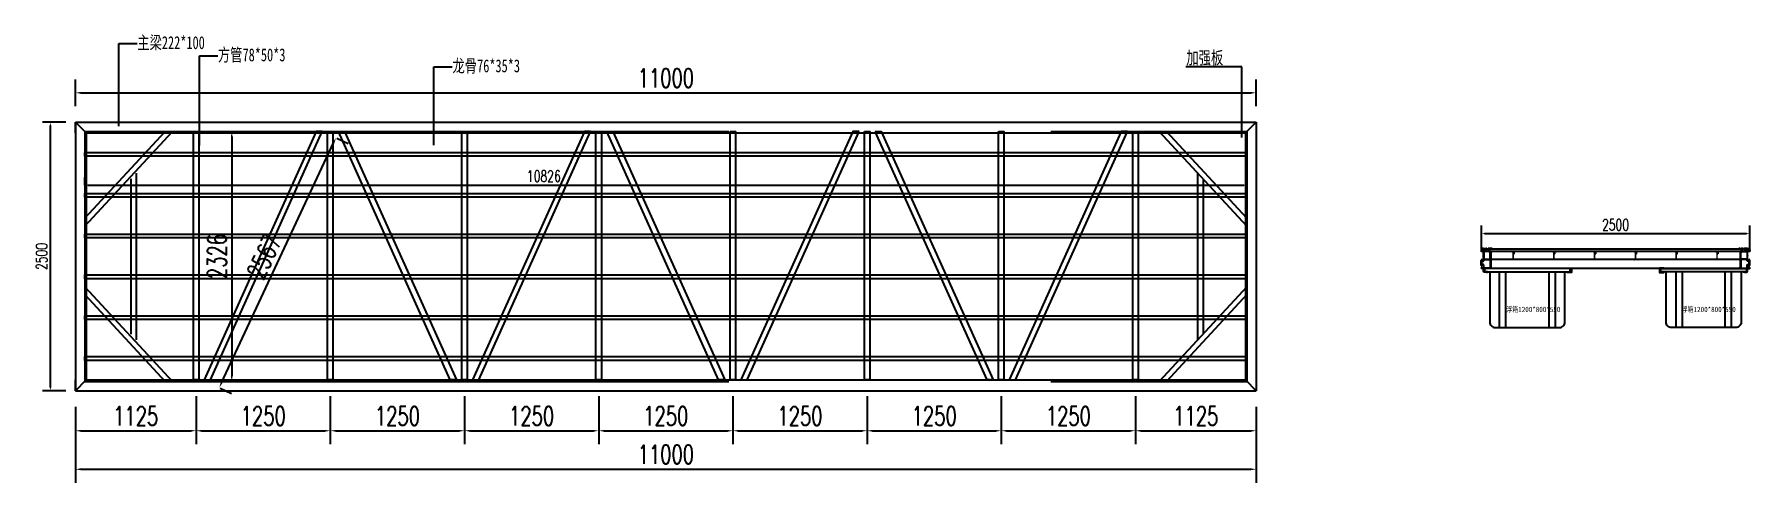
# Model space of a CAD drawing. Header units: millimetres. Extents: x 20612 to 122804, y 29227 to 156976.
# Drawn here: x 83274 to 99254, y 70121 to 74297 of the extents above; entities that cross this region are included whole.
import ezdxf
from ezdxf import colors
from ezdxf.entities.mleader import LeaderData, LeaderLine
from ezdxf.math import Vec2, Vec3

# ---------------------------------------------------------------- set-up
doc = ezdxf.new("R2010")
doc.units = ezdxf.units.MM
doc.header["$LTSCALE"] = 1000
doc.linetypes.add('__BORDER__', pattern=[21, 6, -3, 6, -3, 0, -3])
for name, color, linetype in [('W-STEEL_FRAME钢架', 3, 'Continuous'), ('W-STEEL_KEEL钢龙骨', 5, 'Continuous'), ('W-WOOD_FLOOR木地板', 30, 'Continuous'), ('结构', 1, 'Continuous')]:
    doc.layers.add(name, color=color, linetype=linetype)
doc.styles.add('-宋体', font='SimSun.ttf', dxfattribs={"width": 0.8})
doc.styles.add('M', font='SimSun.ttf', dxfattribs={"width": 0.7})
doc.styles.add('STANDARD_T3', font='simplex.shx', dxfattribs={"width": 0.7, "bigfont": 'hztxt.shx'})
doc.dimstyles.new('W&&30', dxfattribs={"dimtxt": 105, "dimasz": 30, "dimexe": 75, "dimexo": 90, "dimgap": 30, "dimtad": 1, "dimdec": 0, "dimzin": 0, "dimdsep": 46, "dimtxsty": 'STANDARD_T3', "dimcen": 0.09, "dimclrd": 1, "dimclre": 1, "dimclrt": 7, "dimazin": 2, "dimtfac": 1, "dimtdec": 0, "dimtix": 1, "dimtmove": 2, "dimatfit": 3, "dimfxl": 0, "dimtolj": 1, "dimtzin": 0, "dimarcsym": 0})
doc.dimstyles.new('W&&50', dxfattribs={"dimtxt": 175, "dimasz": 50, "dimexe": 125, "dimexo": 150, "dimgap": 50, "dimtad": 1, "dimdec": 0, "dimzin": 0, "dimdsep": 46, "dimtxsty": 'STANDARD_T3', "dimcen": 0.09, "dimclrd": 1, "dimclre": 1, "dimclrt": 7, "dimazin": 2, "dimtfac": 1, "dimtdec": 0, "dimtix": 1, "dimtmove": 2, "dimatfit": 3, "dimfxl": 0, "dimtolj": 1, "dimtzin": 0, "dimarcsym": 0})

# ---------------------------------------------------------------- blocks, each defined once
blk = doc.blocks.new('0102')
at = {"color": 5, "lineweight": -3}
for p, q in [((-1521075, 1202749), (-1521075, 1203269)), ((-1521015, 1202749), (-1521015, 1203269)), ((-1520615, 1203269), (-1520615, 1202749)), ((-1520555, 1203269), (-1520555, 1202749))]:
    blk.add_line(p, q, dxfattribs=at)
at = {"color": 5}
blk.add_lwpolyline([(-1521215, 1203299), (-1521215, 1203269), (-1521165, 1203269), (-1520465, 1203268), (-1520415, 1203269), (-1520415, 1203299)], close=True, dxfattribs=at)
at = {"color": 5, "lineweight": -3}
blk.add_lwpolyline([(-1521165, 1203269), (-1521165, 1202799, 0.414214), (-1521115, 1202749), (-1520515, 1202749, 0.414214), (-1520465, 1202799), (-1520465, 1203269)], format="xyb", dxfattribs=at)
blk = doc.blocks.new('*D40')
at = {"layer": 'Defpoints', "color": 0, "transparency": 16777216}
for p in [(99254, 72441), (96754, 72180), (99254, 72180)]:
    blk.add_point(p, dxfattribs=at)
at = {"layer": 'W-STEEL_FRAME钢架', "color": 1, "lineweight": -2, "transparency": 16777216}
for p, q in [((96754, 72270), (96754, 72516)), ((96784, 72441), (99224, 72441)), ((99254, 72270), (99254, 72516))]:
    blk.add_line(p, q, dxfattribs=at)
at = {"layer": 'W-STEEL_FRAME钢架', "color": 1, "transparency": 16777216}
for points in [[(96784, 72446), (96784, 72436), (96754, 72441)], [(99224, 72446), (99224, 72436), (99254, 72441)]]:
    blk.add_solid(points, dxfattribs=at)
at = {"layer": 'W-STEEL_FRAME钢架', "color": 7, "transparency": 16777216, "insert": (98004, 72523), "char_height": 105, "attachment_point": 5, "style": 'STANDARD_T3'}
blk.add_mtext('\\A1;2500', dxfattribs=at)
blk = doc.blocks.new('$matou$00000085')
at = {"color": 0, "lineweight": 5}
for p, q in [((-17, 36, 0), (-17, 37, 0)), ((-4, 34, 0), (-4, 35, 0)), ((-1, 13, 0), (-3, 13, 0))]:
    blk.add_line(p, q, dxfattribs=at)
at = {"color": 0, "lineweight": 0, "ltscale": 0.5}
blk.add_arc((-2, 17, 0), 4.07, 274.7282, 349.8472, dxfattribs=at)
at = {"layer": '结构', "color": 0, "linetype": 'ByBlock', "lineweight": 0, "ltscale": 0.5}
for p, q in [((-7, 38, 0), (-16, 38, 0)), ((-16, 35, 0), (-8, 35, 0)), ((-7, -34, 0), (-7, 34, 0)), ((-5, 33, 0), (-4, 34, 0)), ((-4, 33, 0), (-5, 33, 0)), ((-5, 31, 0), (-4, 32, 0)), ((-4, 31, 0), (-5, 31, 0)), ((-5, 31, 0), (-4, 31, 0)), ((-4, 31, 0), (-5, 31, 0)), ((-5, 29, 0), (-4, 29, 0)), ((-4, 29, 0), (-5, 29, 0)), ((-5, 27, 0), (-4, 27, 0)), ((-4, 27, 0), (-5, 27, 0)), ((-4, 26, 0), (-5, 25, 0)), ((-5, 25, 0), (-4, 25, 0)), ((-5, 24, 0), (-4, 23, 0)), ((-4, 24, 0), (-5, 24, 0)), ((-5, 22, 0), (-4, 22, 0)), ((-4, 22, 0), (-5, 22, 0)), ((-5, 20, 0), (-4, 20, 0)), ((-4, 20, 0), (-5, 20, 0)), ((-4, 32, 0), (-4, 33, 0)), ((-4, 31, 0), (-4, 29, 0)), ((-4, 31, 0), (-4, 31, 0)), ((-4, 29, 0), (-4, 27, 0)), ((-4, 27, 0), (-4, 26, 0)), ((-4, 25, 0), (-4, 24, 0)), ((-4, 23, 0), (-4, 22, 0)), ((-4, 22, 0), (-4, 20, 0)), ((-4, 20, 0), (-4, 19, 0)), ((-4, -34, 0), (-4, 12, 0)), ((-1, 34, 0), (-1, 35, 0)), ((0, 33, 0), (-1, 34, 0)), ((-1, 33, 0), (0, 33, 0)), ((-1, 32, 0), (-1, 33, 0)), ((0, 31, 0), (-1, 32, 0)), ((-1, 31, 0), (0, 31, 0)), ((-1, 30, 0), (-1, 31, 0)), ((0, 30, 0), (-1, 30, 0)), ((-1, 29, 0), (0, 30, 0)), ((-1, 28, 0), (-1, 29, 0)), ((0, 28, 0), (-1, 28, 0)), ((-1, 28, 0), (0, 28, 0)), ((-1, 26, 0), (-1, 28, 0)), ((0, 26, 0), (-1, 26, 0)), ((-1, 26, 0), (0, 26, 0)), ((-1, 25, 0), (-1, 26, 0)), ((0, 24, 0), (-1, 25, 0)), ((-1, 24, 0), (0, 24, 0)), ((-1, 23, 0), (-1, 24, 0)), ((0, 22, 0), (-1, 23, 0)), ((-1, 22, 0), (0, 22, 0)), ((-1, 22, 0), (-1, 22, 0)), ((-1, 21, 0), (-1, 22, 0)), ((0, 21, 0), (-1, 21, 0)), ((-1, 20, 0), (0, 21, 0)), ((-1, 19, 0), (-1, 20, 0)), ((2, 38, 0), (16, 38, 0)), ((3, 34, 0), (3, 17, 0)), ((16, 35, 0), (4, 35, 0)), ((17, 37, 0), (17, 36, 0)), ((-17, -35, 0), (-8, -35, 0)), ((-17, -38, 0), (-17, -36, 0)), ((17, -38, 0), (-17, -38, 0)), ((-3, -35, 0), (17, -35, 0)), ((17, -36, 0), (17, -38, 0))]:
    blk.add_line(p, q, dxfattribs=at)
for centre, radius, start, end in [((-16, 37, 0), 1, 90, 180), ((-16, 36, 0), 1, 180, 270), ((-8, 34, 0), 1, 0, 90), ((-7, 35, 0), 3, 0, 90.0017), ((-2, 19, 0), 1.75, 180, 0), ((-3, 12, 0), 1, 90, 180), ((2, 35, 0), 3, 89.9983, 180), ((4, 34, 0), 1, 90, 180), ((16, 37, 0), 1, 0, 90), ((16, 36, 0), 1, 270, 360), ((-17, -36, 0), 0.5, 90, 180), ((-17, -38, 0), 0.5, 180, 270), ((-8, -34, 0), 1, 270, 0), ((-3, -34, 0), 1, 180, 270), ((17, -36, 0), 0.5, 0, 90), ((17, -38, 0), 0.5, 270, 0)]:
    blk.add_arc(centre, radius, start, end, dxfattribs=at)
blk = doc.blocks.new('*U36')
at = {"layer": 'W-STEEL_KEEL钢龙骨'}
blk.add_blockref('$matou$00000085', (0, 0, 0), dxfattribs=at)
blk = doc.blocks.new('*U37')
at = {"layer": 'W-WOOD_FLOOR木地板', "color": 0, "linetype": 'ByBlock', "lineweight": -2, "transparency": 16777216}
for p in [(0, 0), (380, 0), (760, 0), (1140, 0), (1520, 0), (1900, 0)]:
    blk.add_blockref('*U36', p, dxfattribs=at)
blk = doc.blocks.new('*D106')
at = {"layer": 'Defpoints', "color": 0, "transparency": 16777216}
for p in [(94570, 72892), (83744, 72801), (94570, 72801)]:
    blk.add_point(p, dxfattribs=at)
at = {"layer": 'W-STEEL_FRAME钢架', "color": 1, "lineweight": -2, "transparency": 16777216}
for p, q in [((83744, 72891), (83744, 72967)), ((83774, 72892), (94540, 72892)), ((94570, 72891), (94570, 72967))]:
    blk.add_line(p, q, dxfattribs=at)
at = {"layer": 'W-STEEL_FRAME钢架', "color": 1, "transparency": 16777216}
for points in [[(83774, 72897), (83774, 72887), (83744, 72892)], [(94540, 72897), (94540, 72887), (94570, 72892)]]:
    blk.add_solid(points, dxfattribs=at)
at = {"layer": 'W-STEEL_FRAME钢架', "color": 7, "transparency": 16777216, "insert": (88021, 72976), "char_height": 105, "attachment_point": 5, "style": 'STANDARD_T3'}
blk.add_mtext('\\A1;10826', dxfattribs=at)
blk = doc.blocks.new('*D107')
at = {"color": 1, "lineweight": -2, "transparency": 16777216}
for p, q in [((83657, 70828), (83657, 70121)), ((94657, 70828), (94657, 70121)), ((83707, 70246), (94607, 70246))]:
    blk.add_line(p, q, dxfattribs=at)
at = {"color": 1, "transparency": 16777216}
for points in [[(83707, 70255), (83707, 70238), (83657, 70246)], [(94607, 70255), (94607, 70238), (94657, 70246)]]:
    blk.add_solid(points, dxfattribs=at)
at = {"layer": 'Defpoints', "color": 0, "transparency": 16777216}
for p in [(83657, 70978), (94657, 70978), (94657, 70246)]:
    blk.add_point(p, dxfattribs=at)
at = {"color": 7, "transparency": 16777216, "insert": (89157, 70384), "char_height": 175, "attachment_point": 5, "style": 'STANDARD_T3'}
blk.add_mtext('\\A1;11000', dxfattribs=at)
blk = doc.blocks.new('*D109')
at = {"color": 1, "lineweight": -2, "transparency": 16777216}
for p, q in [((83657, 73628), (83657, 73877)), ((94657, 73628), (94657, 73877)), ((83707, 73752), (94607, 73752))]:
    blk.add_line(p, q, dxfattribs=at)
at = {"color": 1, "transparency": 16777216}
for points in [[(83707, 73760), (83707, 73743), (83657, 73752)], [(94607, 73760), (94607, 73743), (94657, 73752)]]:
    blk.add_solid(points, dxfattribs=at)
at = {"layer": 'Defpoints', "color": 0, "transparency": 16777216}
for p in [(94657, 73752), (83657, 73478), (94657, 73478)]:
    blk.add_point(p, dxfattribs=at)
at = {"color": 7, "transparency": 16777216, "insert": (89157, 73889), "char_height": 175, "attachment_point": 5, "style": 'STANDARD_T3'}
blk.add_mtext('\\A1;11000', dxfattribs=at)
blk = doc.blocks.new('*D108')
at = {"layer": 'Defpoints', "color": 0, "transparency": 16777216}
for p in [(83426, 73478), (83657, 73478), (83657, 70978)]:
    blk.add_point(p, dxfattribs=at)
at = {"layer": 'W-STEEL_FRAME钢架', "color": 1, "lineweight": -2, "transparency": 16777216}
for p, q in [((83567, 73478), (83351, 73478)), ((83426, 71008), (83426, 73448)), ((83567, 70978), (83351, 70978))]:
    blk.add_line(p, q, dxfattribs=at)
at = {"layer": 'W-STEEL_FRAME钢架', "color": 1, "transparency": 16777216}
for points in [[(83421, 73448), (83431, 73448), (83426, 73478)], [(83421, 71008), (83431, 71008), (83426, 70978)]]:
    blk.add_solid(points, dxfattribs=at)
at = {"layer": 'W-STEEL_FRAME钢架', "color": 7, "transparency": 16777216, "insert": (83343, 72228), "char_height": 105, "attachment_point": 5, "rotation": 90, "style": 'STANDARD_T3'}
blk.add_mtext('\\A1;2500', dxfattribs=at)
blk = doc.blocks.new('*U104')
at = {"layer": 'W-STEEL_KEEL钢龙骨', "color": 4}
blk.add_lwpolyline([(-5413, 17.5), (5413, 17.5), (5413, -17.5), (-5413, -17.5)], close=True, dxfattribs=at)
blk = doc.blocks.new('*U105')
at = {"layer": 'W-WOOD_FLOOR木地板', "color": 0, "linetype": 'ByBlock', "lineweight": -2, "transparency": 16777216}
for p in [(0, 1900), (0, 1520), (0, 1140), (0, 760), (0, 380), (0, 0)]:
    blk.add_blockref('*U104', p, dxfattribs=at)
blk = doc.blocks.new('*D110')
at = {"color": 1, "lineweight": -2, "transparency": 16777216}
for p, q in [((83657, 70828), (83657, 70480)), ((84782, 70928), (84782, 70480)), ((83707, 70605), (84732, 70605))]:
    blk.add_line(p, q, dxfattribs=at)
at = {"color": 1, "transparency": 16777216}
for points in [[(83707, 70613), (83707, 70596), (83657, 70605)], [(84732, 70613), (84732, 70596), (84782, 70605)]]:
    blk.add_solid(points, dxfattribs=at)
at = {"layer": 'Defpoints', "color": 0, "transparency": 16777216}
for p in [(83657, 70978), (84782, 71078), (84782, 70605)]:
    blk.add_point(p, dxfattribs=at)
at = {"color": 7, "transparency": 16777216, "insert": (84219, 70742), "char_height": 175, "attachment_point": 5, "style": 'STANDARD_T3'}
blk.add_mtext('\\A1;1125', dxfattribs=at)
blk = doc.blocks.new('*D111')
at = {"color": 1, "lineweight": -2, "transparency": 16777216}
for p, q in [((84782, 70928), (84782, 70480)), ((86032, 70928), (86032, 70480)), ((84832, 70605), (85982, 70605))]:
    blk.add_line(p, q, dxfattribs=at)
at = {"color": 1, "transparency": 16777216}
for points in [[(84832, 70613), (84832, 70596), (84782, 70605)], [(85982, 70613), (85982, 70596), (86032, 70605)]]:
    blk.add_solid(points, dxfattribs=at)
at = {"layer": 'Defpoints', "color": 0, "transparency": 16777216}
for p in [(84782, 71078), (86032, 71078), (86032, 70605)]:
    blk.add_point(p, dxfattribs=at)
at = {"color": 7, "transparency": 16777216, "insert": (85407, 70742), "char_height": 175, "attachment_point": 5, "style": 'STANDARD_T3'}
blk.add_mtext('\\A1;1250', dxfattribs=at)
blk = doc.blocks.new('*D112')
at = {"color": 1, "lineweight": -2, "transparency": 16777216}
for p, q in [((86032, 70928), (86032, 70480)), ((87282, 70928), (87282, 70480)), ((86082, 70605), (87232, 70605))]:
    blk.add_line(p, q, dxfattribs=at)
at = {"color": 1, "transparency": 16777216}
for points in [[(86082, 70613), (86082, 70596), (86032, 70605)], [(87232, 70613), (87232, 70596), (87282, 70605)]]:
    blk.add_solid(points, dxfattribs=at)
at = {"layer": 'Defpoints', "color": 0, "transparency": 16777216}
for p in [(86032, 71078), (87282, 71078), (87282, 70605)]:
    blk.add_point(p, dxfattribs=at)
at = {"color": 7, "transparency": 16777216, "insert": (86657, 70742), "char_height": 175, "attachment_point": 5, "style": 'STANDARD_T3'}
blk.add_mtext('\\A1;1250', dxfattribs=at)
blk = doc.blocks.new('*D113')
at = {"color": 1, "lineweight": -2, "transparency": 16777216}
for p, q in [((87282, 70928), (87282, 70480)), ((88532, 70928), (88532, 70480)), ((87332, 70605), (88482, 70605))]:
    blk.add_line(p, q, dxfattribs=at)
at = {"color": 1, "transparency": 16777216}
for points in [[(87332, 70613), (87332, 70596), (87282, 70605)], [(88482, 70613), (88482, 70596), (88532, 70605)]]:
    blk.add_solid(points, dxfattribs=at)
at = {"layer": 'Defpoints', "color": 0, "transparency": 16777216}
for p in [(87282, 71078), (88532, 71078), (88532, 70605)]:
    blk.add_point(p, dxfattribs=at)
at = {"color": 7, "transparency": 16777216, "insert": (87907, 70742), "char_height": 175, "attachment_point": 5, "style": 'STANDARD_T3'}
blk.add_mtext('\\A1;1250', dxfattribs=at)
blk = doc.blocks.new('*D114')
at = {"color": 1, "lineweight": -2, "transparency": 16777216}
for p, q in [((88532, 70928), (88532, 70480)), ((89782, 70928), (89782, 70480)), ((88582, 70605), (89732, 70605))]:
    blk.add_line(p, q, dxfattribs=at)
at = {"color": 1, "transparency": 16777216}
for points in [[(88582, 70613), (88582, 70596), (88532, 70605)], [(89732, 70613), (89732, 70596), (89782, 70605)]]:
    blk.add_solid(points, dxfattribs=at)
at = {"layer": 'Defpoints', "color": 0, "transparency": 16777216}
for p in [(88532, 71078), (89782, 71078), (89782, 70605)]:
    blk.add_point(p, dxfattribs=at)
at = {"color": 7, "transparency": 16777216, "insert": (89157, 70742), "char_height": 175, "attachment_point": 5, "style": 'STANDARD_T3'}
blk.add_mtext('\\A1;1250', dxfattribs=at)
blk = doc.blocks.new('*D115')
at = {"color": 1, "lineweight": -2, "transparency": 16777216}
for p, q in [((89782, 70928), (89782, 70480)), ((91032, 70928), (91032, 70480)), ((89832, 70605), (90982, 70605))]:
    blk.add_line(p, q, dxfattribs=at)
at = {"color": 1, "transparency": 16777216}
for points in [[(89832, 70613), (89832, 70596), (89782, 70605)], [(90982, 70613), (90982, 70596), (91032, 70605)]]:
    blk.add_solid(points, dxfattribs=at)
at = {"layer": 'Defpoints', "color": 0, "transparency": 16777216}
for p in [(89782, 71078), (91032, 71078), (91032, 70605)]:
    blk.add_point(p, dxfattribs=at)
at = {"color": 7, "transparency": 16777216, "insert": (90407, 70742), "char_height": 175, "attachment_point": 5, "style": 'STANDARD_T3'}
blk.add_mtext('\\A1;1250', dxfattribs=at)
blk = doc.blocks.new('*D116')
at = {"color": 1, "lineweight": -2, "transparency": 16777216}
for p, q in [((91032, 70928), (91032, 70480)), ((92282, 70928), (92282, 70480)), ((91082, 70605), (92232, 70605))]:
    blk.add_line(p, q, dxfattribs=at)
at = {"color": 1, "transparency": 16777216}
for points in [[(91082, 70613), (91082, 70596), (91032, 70605)], [(92232, 70613), (92232, 70596), (92282, 70605)]]:
    blk.add_solid(points, dxfattribs=at)
at = {"layer": 'Defpoints', "color": 0, "transparency": 16777216}
for p in [(91032, 71078), (92282, 71078), (92282, 70605)]:
    blk.add_point(p, dxfattribs=at)
at = {"color": 7, "transparency": 16777216, "insert": (91657, 70742), "char_height": 175, "attachment_point": 5, "style": 'STANDARD_T3'}
blk.add_mtext('\\A1;1250', dxfattribs=at)
blk = doc.blocks.new('*D117')
at = {"color": 1, "lineweight": -2, "transparency": 16777216}
for p, q in [((92282, 70928), (92282, 70480)), ((93532, 70928), (93532, 70480)), ((92332, 70605), (93482, 70605))]:
    blk.add_line(p, q, dxfattribs=at)
at = {"color": 1, "transparency": 16777216}
for points in [[(92332, 70613), (92332, 70596), (92282, 70605)], [(93482, 70613), (93482, 70596), (93532, 70605)]]:
    blk.add_solid(points, dxfattribs=at)
at = {"layer": 'Defpoints', "color": 0, "transparency": 16777216}
for p in [(92282, 71078), (93532, 71078), (93532, 70605)]:
    blk.add_point(p, dxfattribs=at)
at = {"color": 7, "transparency": 16777216, "insert": (92907, 70742), "char_height": 175, "attachment_point": 5, "style": 'STANDARD_T3'}
blk.add_mtext('\\A1;1250', dxfattribs=at)
blk = doc.blocks.new('*D118')
at = {"color": 1, "lineweight": -2, "transparency": 16777216}
for p, q in [((93532, 70928), (93532, 70480)), ((94657, 70828), (94657, 70480)), ((93582, 70605), (94607, 70605))]:
    blk.add_line(p, q, dxfattribs=at)
at = {"color": 1, "transparency": 16777216}
for points in [[(93582, 70613), (93582, 70596), (93532, 70605)], [(94607, 70613), (94607, 70596), (94657, 70605)]]:
    blk.add_solid(points, dxfattribs=at)
at = {"layer": 'Defpoints', "color": 0, "transparency": 16777216}
for p in [(93532, 71078), (94657, 70978), (94657, 70605)]:
    blk.add_point(p, dxfattribs=at)
at = {"color": 7, "transparency": 16777216, "insert": (94094, 70742), "char_height": 175, "attachment_point": 5, "style": 'STANDARD_T3'}
blk.add_mtext('\\A1;1125', dxfattribs=at)
blk = doc.blocks.new('*D120')
at = {"color": 1, "lineweight": -2, "transparency": 16777216}
for p, q in [((84957, 73391), (85239, 73391)), ((85114, 73341), (85114, 71115)), ((84957, 71065), (85239, 71065))]:
    blk.add_line(p, q, dxfattribs=at)
at = {"color": 1, "transparency": 16777216}
for points in [[(85105, 73341), (85122, 73341), (85114, 73391)], [(85105, 71115), (85122, 71115), (85114, 71065)]]:
    blk.add_solid(points, dxfattribs=at)
at = {"layer": 'Defpoints', "color": 0, "transparency": 16777216}
for p in [(84807, 73391), (84807, 71065), (85114, 71065)]:
    blk.add_point(p, dxfattribs=at)
at = {"color": 7, "transparency": 16777216, "insert": (84976, 72228), "char_height": 175, "attachment_point": 5, "rotation": 90, "style": 'STANDARD_T3'}
blk.add_mtext('\\A1;2326', dxfattribs=at)
blk = doc.blocks.new('*D121')
at = {"color": 1, "lineweight": -2, "transparency": 16777216}
for p, q in [((85018, 71051), (86063, 73286)), ((86093, 73328), (86197, 73279)), ((85006, 71002), (85110, 70953))]:
    blk.add_line(p, q, dxfattribs=at)
at = {"color": 1, "transparency": 16777216}
for points in [[(86055, 73290), (86070, 73283), (86084, 73332)], [(85011, 71054), (85026, 71047), (84997, 71006)]]:
    blk.add_solid(points, dxfattribs=at)
at = {"layer": 'Defpoints', "color": 0, "transparency": 16777216}
for p in [(85957, 73391), (86084, 73332), (84870, 71065)]:
    blk.add_point(p, dxfattribs=at)
at = {"color": 7, "transparency": 16777216, "insert": (85416, 72227), "char_height": 175, "attachment_point": 5, "rotation": 64.9521, "style": 'STANDARD_T3'}
blk.add_mtext('\\A1;2567', dxfattribs=at)

msp = doc.modelspace()

# ---------------------------------------------------------------- linework, layer by layer
at = {"color": 3}
for p, q in [((83656.73, 73478.067), (94656.73, 73478.067)), ((83656.73, 73378.067), (83656.73, 73478.067)), ((83656.73, 73478.067), (83656.73, 70978.067)), ((83756.73, 73378.067), (83656.73, 73478.067)), ((83756.73, 73378.067), (94556.73, 73378.067)), ((83756.73, 73378.067), (83756.73, 71078.067)), ((94656.73, 73478.067), (94556.73, 73378.067)), ((94556.73, 73378.067), (94556.73, 71078.067)), ((94656.73, 73478.067), (94656.73, 73378.067)), ((94656.73, 73478.067), (94656.73, 70978.067)), ((83656.73, 70978.067), (83656.73, 71078.067)), ((83656.73, 70978.067), (83756.73, 71078.067)), ((83656.73, 70978.067), (94656.73, 70978.067)), ((83756.73, 71078.067), (94556.73, 71078.067)), ((94556.73, 71078.067), (94656.73, 70978.067)), ((94556.73, 70978.067), (94656.73, 70978.067))]:
    msp.add_line(p, q, dxfattribs=at)
at = {"color": 251, "linetype": '__BORDER__'}
for p, q in [((83743.73, 73391.067), (94569.73, 73391.067)), ((83743.73, 73391.067), (83743.73, 71065.067)), ((94569.73, 73391.067), (94569.73, 71065.067)), ((83743.73, 71065.067), (94569.73, 71065.067))]:
    msp.add_line(p, q, dxfattribs=at)
at = {"color": 1}
for p, q in [((83743.73, 72509.567), (84560.73, 73391.067)), ((83743.73, 72583.122), (84492.557, 73391.067)), ((94569.73, 72509.567), (93752.73, 73391.067)), ((94569.73, 72583.122), (93820.903, 73391.067)), ((84173.23, 72950.317), (84173.23, 71505.817)), ((84223.23, 73004.265), (84223.23, 71451.87)), ((94111.23, 73004.265), (94111.23, 71451.87)), ((94161.23, 72950.317), (94161.23, 71505.817)), ((83743.73, 71946.567), (84560.73, 71065.067)), ((94569.73, 71946.567), (93752.73, 71065.067)), ((83743.73, 71873.013), (84492.557, 71065.067)), ((94569.73, 71873.013), (93820.903, 71065.067))]:
    msp.add_line(p, q, dxfattribs=at)
at = {"color": 3, "lineweight": -3}
for p, q in [((96772.817, 72236.332), (96772.817, 72279.417)), ((96778.337, 72278.43), (96790.886, 72278.417)), ((96789.329, 72302.989), (96789.63, 72303.454)), ((96790.751, 72303.454), (96791.053, 72302.989)), ((96791.337, 72302.989), (96791.638, 72303.454)), ((96793.344, 72302.989), (96793.646, 72303.454)), ((96793.788, 72303.512), (96798.92, 72303.512)), ((96793.788, 72303.512), (96795.619, 72303.512)), ((96804.441, 72301.002), (96804.441, 72296.686)), ((96818.497, 72296.686), (96818.497, 72301.002)), ((96824.018, 72303.512), (96829.15, 72303.512)), ((96837.625, 72302.989), (96837.324, 72303.454)), ((96839.633, 72302.989), (96839.332, 72303.454)), ((96840.218, 72303.454), (96839.917, 72302.989)), ((96841.085, 72273.896), (96841.085, 72236.332)), ((96841.641, 72302.989), (96841.34, 72303.454)), ((96844.376, 72303.512), (96846.752, 72303.512)), ((99163.109, 72303.512), (99160.734, 72303.512)), ((99165.844, 72302.989), (99166.146, 72303.454)), ((99166.4, 72273.896), (99166.4, 72236.332)), ((99167.267, 72303.454), (99167.568, 72302.989)), ((99167.852, 72302.989), (99168.154, 72303.454)), ((99169.86, 72302.989), (99170.161, 72303.454)), ((99183.467, 72303.512), (99178.335, 72303.512)), ((99188.989, 72296.686), (99188.989, 72301.002)), ((99203.044, 72301.002), (99203.044, 72296.686)), ((99213.698, 72303.512), (99208.565, 72303.512)), ((99213.698, 72303.512), (99211.866, 72303.512)), ((99214.141, 72302.989), (99213.84, 72303.454)), ((99216.149, 72302.989), (99215.848, 72303.454)), ((99216.734, 72303.454), (99216.433, 72302.989)), ((99229.148, 72278.43), (99216.599, 72278.417)), ((99218.157, 72302.989), (99217.855, 72303.454)), ((99234.668, 72236.332), (99234.668, 72279.417)), ((96753.743, 72170.824), (96753.743, 72189.653)), ((96841.085, 72169.654), (96841.085, 72120.294)), ((99166.4, 72169.654), (99166.4, 72120.294)), ((99253.743, 72170.824), (99253.743, 72189.653))]:
    msp.add_line(p, q, dxfattribs=at)
at = {"color": 0}
for p, q in [((96804.441, 72298.844), (96818.497, 72298.844)), ((99203.044, 72298.844), (99188.989, 72298.844))]:
    msp.add_line(p, q, dxfattribs=at)
at = {"color": 1, "lineweight": -3}
for p, q in [((99166.4, 72198.294), (96841.085, 72198.294)), ((96841.085, 72120.294), (99166.4, 72120.294))]:
    msp.add_line(p, q, dxfattribs=at)
at = {"color": 1}
for points in [[(84756.73, 73391.067), (84806.73, 73391.067), (84806.73, 71078.067), (84756.73, 71078.067)], [(86006.73, 73391.067), (86056.73, 73391.067), (86056.73, 71078.067), (86006.73, 71078.067)], [(87256.73, 73391.067), (87306.73, 73391.067), (87306.73, 71078.067), (87256.73, 71078.067)], [(88506.73, 73391.067), (88556.73, 73391.067), (88556.73, 71078.067), (88506.73, 71078.067)], [(89756.73, 73391.067), (89806.73, 73391.067), (89806.73, 71078.067), (89756.73, 71078.067)], [(91006.73, 73391.067), (91056.73, 73391.067), (91056.73, 71078.067), (91006.73, 71078.067)], [(92256.73, 73391.067), (92306.73, 73391.067), (92306.73, 71078.067), (92256.73, 71078.067)], [(93506.73, 73391.067), (93556.73, 73391.067), (93556.73, 71078.067), (93506.73, 71078.067)]]:
    msp.add_lwpolyline(points, close=True, dxfattribs=at)
for points in [[(85956.73, 73391.067), (85899.072, 73391.067), (84856.73, 71078.067), (84914.389, 71078.067), (85956.73, 73391.067)], [(86106.73, 73391.067), (86164.389, 73391.067), (87206.73, 71078.067), (87149.072, 71078.067), (86106.73, 73391.067)], [(88456.73, 73391.067), (88399.072, 73391.067), (87356.73, 71078.067), (87414.389, 71078.067), (88456.73, 73391.067)], [(88606.73, 73391.067), (88664.389, 73391.067), (89706.73, 71078.067), (89649.072, 71078.067), (88606.73, 73391.067)], [(90956.73, 73391.067), (90899.072, 73391.067), (89856.73, 71078.067), (89914.389, 71078.067), (90956.73, 73391.067)], [(91106.73, 73391.067), (91164.389, 73391.067), (92206.73, 71078.067), (92149.072, 71078.067), (91106.73, 73391.067)], [(93456.73, 73391.067), (93399.072, 73391.067), (92356.73, 71078.067), (92414.389, 71078.067), (93456.73, 73391.067)]]:
    msp.add_lwpolyline(points, dxfattribs=at)
at = {"color": 3, "lineweight": -3}
for points in [[(96773.821, 72303.512, 0.414213562), (96753.743, 72283.434), (96753.743, 72281.838)], [(96757.793, 72284.48), (96757.793, 72284.48), (96774.323, 72284.48, -0.414213562), (96776.331, 72282.472), (96776.331, 72280.438, 0.413908834), (96778.337, 72278.43)], [(96760.39, 72199.102, -0.403535315), (96761.557, 72198.278), (96762.9, 72190.891, 0.362488534), (96763.887, 72190.067), (96770.809, 72190.067, 0.414213562), (96772.817, 72192.075), (96772.817, 72235.161)], [(96770.809, 72281.425), (96763.887, 72281.425, 0.362488534), (96762.9, 72280.601), (96761.557, 72273.214)], [(96772.817, 72236.332, 0.198912367), (96772.876, 72236.19), (96773.177, 72235.889, -0.414213562), (96773.177, 72235.605), (96772.876, 72235.303, 0.198912367), (96772.817, 72235.161)], [(96773.821, 72299.497), (96773.821, 72299.497), (96789.884, 72299.497, -0.414213562), (96792.896, 72296.485), (96792.896, 72280.425, -0.414518356), (96790.886, 72278.417)], [(96778.562, 72303.512, -0.198912361), (96778.704, 72303.454), (96779.005, 72302.989)], [(96779.289, 72302.989), (96779.591, 72303.454, -0.19891236), (96779.732, 72303.512), (96780.57, 72303.512, -0.198912361), (96780.712, 72303.454), (96781.013, 72302.989)], [(96781.297, 72302.989), (96781.598, 72303.454, -0.19891236), (96781.74, 72303.512), (96782.578, 72303.512, -0.198912361), (96782.72, 72303.454), (96783.021, 72302.989)], [(96783.305, 72302.989), (96783.606, 72303.454, -0.19891236), (96783.748, 72303.512), (96784.586, 72303.512, -0.198912361), (96784.728, 72303.454), (96785.029, 72302.989)], [(96785.313, 72302.989), (96785.614, 72303.454, -0.19891236), (96785.756, 72303.512), (96786.594, 72303.512, -0.198912361), (96786.736, 72303.454), (96787.037, 72302.989)], [(96787.321, 72302.989), (96787.622, 72303.454, -0.19891236), (96787.764, 72303.512), (96788.602, 72303.512, -0.198912361), (96788.744, 72303.454), (96789.045, 72302.989)], [(96789.63, 72303.454, -0.19891236), (96789.772, 72303.512), (96790.609, 72303.512)], [(96791.78, 72303.512), (96792.617, 72303.512, -0.198912361), (96792.759, 72303.454), (96793.061, 72302.989)], [(96810.884, 72278.414), (96797.414, 72278.414, -0.414213562), (96796.41, 72279.418), (96796.41, 72295.481, -0.414213562), (96797.414, 72296.485), (96804.241, 72296.485)], [(96812.054, 72278.414, 0.198912367), (96811.912, 72278.355), (96811.611, 72278.054, -0.414213562), (96811.327, 72278.054), (96811.026, 72278.355, 0.198912367), (96810.884, 72278.414)], [(96812.054, 72278.414), (96825.524, 72278.414, 0.414213562), (96826.528, 72279.418), (96826.528, 72295.481, 0.414213562), (96825.524, 72296.485), (96818.697, 72296.485)], [(96829.594, 72302.989), (96829.292, 72303.454, 0.19891236), (96829.15, 72303.512), (96827.319, 72303.512)], [(96831.601, 72302.989), (96831.3, 72303.454, 0.19891236), (96831.158, 72303.512), (96830.321, 72303.512, 0.198912361), (96830.179, 72303.454), (96829.878, 72302.989)], [(96841.085, 72273.896, 0.414213562), (96840.081, 72274.9), (96831.046, 72274.9, -0.414213562), (96830.042, 72275.904), (96830.042, 72299.497, -0.414213562), (96831.046, 72300.501)], [(96854.136, 72301.002), (96854.136, 72300.701, -0.414213562), (96853.936, 72300.501), (96831.046, 72300.501)], [(96833.609, 72302.989), (96833.308, 72303.454, 0.19891236), (96833.166, 72303.512), (96832.329, 72303.512, 0.198912361), (96832.187, 72303.454), (96831.885, 72302.989)], [(96835.617, 72302.989), (96835.316, 72303.454, 0.19891236), (96835.174, 72303.512), (96834.336, 72303.512, 0.198912361), (96834.194, 72303.454), (96833.893, 72302.989)], [(96837.182, 72303.512), (96836.344, 72303.512, 0.198912361), (96836.202, 72303.454), (96835.901, 72302.989)], [(96839.19, 72303.512), (96838.352, 72303.512, 0.198912361), (96838.21, 72303.454), (96837.909, 72302.989)], [(96841.198, 72303.512), (96840.36, 72303.512, 0.198912361), (96840.218, 72303.454)], [(96841.026, 72236.19), (96840.725, 72235.889, 0.414213562), (96840.725, 72235.605), (96841.026, 72235.303, -0.198912367), (96841.085, 72235.161), (96841.085, 72235.161), (96841.085, 72170.824)], [(96843.649, 72302.989), (96843.348, 72303.454, 0.19891236), (96843.206, 72303.512), (96842.368, 72303.512, 0.198912361), (96842.226, 72303.454), (96841.925, 72302.989)], [(96844.376, 72303.512, 0.198912361), (96844.234, 72303.454), (96843.933, 72302.989)], [(99153.349, 72301.002), (99153.349, 72300.701, 0.414213562), (99153.55, 72300.501), (99176.44, 72300.501)], [(99163.109, 72303.512, -0.198912361), (99163.251, 72303.454), (99163.553, 72302.989)], [(99163.837, 72302.989), (99164.138, 72303.454, -0.19891236), (99164.28, 72303.512), (99165.117, 72303.512, -0.198912361), (99165.259, 72303.454), (99165.561, 72302.989)], [(99166.288, 72303.512), (99167.125, 72303.512, -0.198912361), (99167.267, 72303.454)], [(99166.4, 72273.896, -0.414213562), (99167.404, 72274.9), (99176.44, 72274.9, 0.414213562), (99177.443, 72275.904), (99177.443, 72299.497, 0.414213562), (99176.44, 72300.501)], [(99166.459, 72236.19), (99166.76, 72235.889, -0.414213562), (99166.76, 72235.605), (99166.459, 72235.303, 0.198912367), (99166.4, 72235.161), (99166.4, 72235.161), (99166.4, 72170.824)], [(99168.295, 72303.512), (99169.133, 72303.512, -0.198912361), (99169.275, 72303.454), (99169.576, 72302.989)], [(99170.303, 72303.512), (99171.141, 72303.512, -0.198912361), (99171.283, 72303.454), (99171.584, 72302.989)], [(99171.868, 72302.989), (99172.169, 72303.454, -0.19891236), (99172.311, 72303.512), (99173.149, 72303.512, -0.198912361), (99173.291, 72303.454), (99173.592, 72302.989)], [(99173.876, 72302.989), (99174.177, 72303.454, -0.19891236), (99174.319, 72303.512), (99175.157, 72303.512, -0.198912361), (99175.299, 72303.454), (99175.6, 72302.989)], [(99175.884, 72302.989), (99176.185, 72303.454, -0.19891236), (99176.327, 72303.512), (99177.165, 72303.512, -0.198912361), (99177.307, 72303.454), (99177.608, 72302.989)], [(99177.892, 72302.989), (99178.193, 72303.454, -0.19891236), (99178.335, 72303.512), (99180.167, 72303.512)], [(99195.431, 72278.414), (99181.961, 72278.414, -0.414213562), (99180.957, 72279.418), (99180.957, 72295.481, -0.414213562), (99181.961, 72296.485), (99188.788, 72296.485)], [(99195.431, 72278.414, -0.198912367), (99195.573, 72278.355), (99195.874, 72278.054, 0.414213562), (99196.158, 72278.054), (99196.459, 72278.355, -0.198912367), (99196.601, 72278.414)], [(99196.601, 72278.414), (99210.071, 72278.414, 0.414213562), (99211.075, 72279.418), (99211.075, 72295.481, 0.414213562), (99210.071, 72296.485), (99203.245, 72296.485)], [(99215.706, 72303.512), (99214.868, 72303.512, 0.198912361), (99214.726, 72303.454), (99214.425, 72302.989)], [(99233.664, 72299.497), (99233.664, 72299.497), (99217.601, 72299.497, 0.414213562), (99214.589, 72296.485), (99214.589, 72280.425, 0.414518356), (99216.599, 72278.417)], [(99217.855, 72303.454, 0.19891236), (99217.713, 72303.512), (99216.876, 72303.512)], [(99220.164, 72302.989), (99219.863, 72303.454, 0.19891236), (99219.721, 72303.512), (99218.884, 72303.512, 0.198912361), (99218.742, 72303.454), (99218.441, 72302.989)], [(99222.172, 72302.989), (99221.871, 72303.454, 0.19891236), (99221.729, 72303.512), (99220.892, 72303.512, 0.198912361), (99220.75, 72303.454), (99220.448, 72302.989)], [(99224.18, 72302.989), (99223.879, 72303.454, 0.19891236), (99223.737, 72303.512), (99222.899, 72303.512, 0.198912361), (99222.757, 72303.454), (99222.456, 72302.989)], [(99226.188, 72302.989), (99225.887, 72303.454, 0.19891236), (99225.745, 72303.512), (99224.907, 72303.512, 0.198912361), (99224.765, 72303.454), (99224.464, 72302.989)], [(99228.196, 72302.989), (99227.895, 72303.454, 0.19891236), (99227.753, 72303.512), (99226.915, 72303.512, 0.198912361), (99226.773, 72303.454), (99226.472, 72302.989)], [(99228.923, 72303.512, 0.198912361), (99228.781, 72303.454), (99228.48, 72302.989)], [(99249.693, 72284.48), (99249.693, 72284.48), (99233.162, 72284.48, 0.414213562), (99231.154, 72282.472), (99231.154, 72280.438, -0.413908834), (99229.148, 72278.43)], [(99233.664, 72303.512, -0.414213562), (99253.743, 72283.434), (99253.743, 72281.838)], [(99234.668, 72236.332, -0.198912367), (99234.609, 72236.19), (99234.308, 72235.889, 0.414213562), (99234.308, 72235.605), (99234.609, 72235.303, -0.198912367), (99234.668, 72235.161)], [(99247.095, 72199.102, 0.403535315), (99245.928, 72198.278), (99244.586, 72190.891, -0.362488534), (99243.598, 72190.067), (99236.676, 72190.067, -0.414213562), (99234.668, 72192.075), (99234.668, 72235.161)], [(99236.676, 72281.425), (99243.598, 72281.425, -0.362488534), (99244.586, 72280.601), (99245.928, 72273.214)], [(96753.743, 72170.824, 0.198912367), (96753.801, 72170.682), (96754.103, 72170.381, -0.414213562), (96754.103, 72170.097), (96753.801, 72169.796, 0.198912367), (96753.743, 72169.654)], [(96753.743, 72144.89, 0.414213562), (96756.252, 72142.38), (96757.558, 72142.38, 0.414213562), (96757.758, 72142.581)], [(96753.743, 72122.804), (96753.743, 72118.788, 0.414213562), (96755.751, 72116.78)], [(96784.861, 72080.638, -0.414213562), (96772.813, 72092.686), (96772.813, 72114.772, 0.414213562), (96770.805, 72116.78), (96755.751, 72116.78)], [(96757.758, 72128.125, 0.414213562), (96757.558, 72128.325), (96756.252, 72128.325)], [(96757.758, 72142.581), (96757.758, 72149.408, -0.414213562), (96758.762, 72150.412), (96771.809, 72150.412, -0.414213562), (96772.813, 72149.408), (96772.813, 72135.938, 0.198912367), (96772.872, 72135.796), (96773.173, 72135.495, -0.414213562), (96773.173, 72135.211), (96772.872, 72134.91, 0.198912367), (96772.813, 72134.768), (96772.813, 72121.298, -0.414213562), (96771.809, 72120.294), (96758.762, 72120.294, -0.414213562), (96757.758, 72121.298), (96757.758, 72128.125)], [(96853.132, 72116.78), (96777.833, 72116.78, 0.414213562), (96775.825, 72114.772), (96775.825, 72092.686, 0.414213562), (96784.861, 72083.65)], [(96801.482, 72080.697), (96801.784, 72080.998, -0.414213562), (96802.067, 72080.998), (96802.369, 72080.697, 0.198912367), (96802.511, 72080.638), (96810.963, 72080.638, 0.414213562), (96811.967, 72081.642), (96811.967, 72082.646, 0.414213562), (96810.963, 72083.65), (96784.861, 72083.65)], [(96801.482, 72080.697, -0.198912367), (96801.34, 72080.638), (96784.861, 72080.638)], [(96841.085, 72198.294), (96841.085, 72120.294, 2.414213562), (96841.587, 72119.792), (96853.132, 72119.792, -0.414213562), (96854.136, 72118.788), (96854.136, 72117.784, -0.414213562), (96853.132, 72116.78)], [(96841.026, 72170.682), (96840.725, 72170.381, 0.414213562), (96840.725, 72170.097), (96841.026, 72169.796)], [(99166.4, 72198.294), (99166.4, 72120.294, -2.414213562), (99165.898, 72119.792), (99154.353, 72119.792, 0.414213562), (99153.349, 72118.788), (99153.349, 72117.784, 0.414213562), (99154.353, 72116.78)], [(99154.353, 72116.78), (99229.652, 72116.78, -0.414213562), (99231.66, 72114.772), (99231.66, 72092.686, -0.414213562), (99222.625, 72083.65)], [(99166.459, 72170.682), (99166.76, 72170.381, -0.414213562), (99166.76, 72170.097), (99166.459, 72169.796)], [(99206.003, 72080.697), (99205.702, 72080.998, 0.414213562), (99205.418, 72080.998), (99205.117, 72080.697, -0.198912367), (99204.975, 72080.638), (99196.522, 72080.638, -0.414213562), (99195.518, 72081.642), (99195.518, 72082.646, -0.414213562), (99196.522, 72083.65), (99222.625, 72083.65)], [(99206.003, 72080.697, 0.198912367), (99206.145, 72080.638), (99222.625, 72080.638)], [(99222.625, 72080.638, 0.414213562), (99234.672, 72092.686), (99234.672, 72114.772, -0.414213562), (99236.68, 72116.78), (99251.735, 72116.78)], [(99249.727, 72142.581), (99249.727, 72149.408, 0.414213562), (99248.723, 72150.412), (99235.676, 72150.412, 0.414213562), (99234.672, 72149.408), (99234.672, 72135.938, -0.198912367), (99234.613, 72135.796), (99234.312, 72135.495, 0.414213562), (99234.312, 72135.211), (99234.613, 72134.91, -0.198912367), (99234.672, 72134.768), (99234.672, 72121.298, 0.414213562), (99235.676, 72120.294), (99248.723, 72120.294, 0.414213562), (99249.727, 72121.298), (99249.727, 72128.125)], [(99253.743, 72144.89, -0.414213562), (99251.233, 72142.38), (99249.928, 72142.38, -0.414213562), (99249.727, 72142.581)], [(99249.727, 72128.125, -0.414213562), (99249.928, 72128.325), (99251.233, 72128.325)], [(99253.743, 72122.804), (99253.743, 72118.788, -0.414213562), (99251.735, 72116.78)], [(99253.743, 72170.824, -0.198912367), (99253.684, 72170.682), (99253.383, 72170.381, 0.414213562), (99253.383, 72170.097), (99253.684, 72169.796, -0.198912367), (99253.743, 72169.654)]]:
    msp.add_lwpolyline(points, format="xyb", dxfattribs=at)
for points in [[(96773.821, 72303.512), (96778.562, 72303.512), (96776.187, 72303.512)], [(99233.664, 72303.512), (99228.923, 72303.512), (99231.299, 72303.512)], [(96753.743, 72144.89), (96753.743, 72155.342), (96753.743, 72169.654)], [(99253.743, 72144.89), (99253.743, 72155.342), (99253.743, 72169.654)]]:
    msp.add_lwpolyline(points, dxfattribs=at)
for points in [[(96829.54, 72271.386, -0.356393959), (96826.589, 72273.796, 0.356393959), (96824.622, 72275.402), (96779.343, 72275.402, 0.414213562), (96776.331, 72272.39), (96776.331, 72205.127, 0.414213562), (96778.339, 72203.119), (96834.56, 72203.119, 0.414213562), (96837.571, 72206.13), (96837.571, 72268.375, 0.414213562), (96834.56, 72271.386)], [(99177.945, 72271.386, 0.356393959), (99180.896, 72273.796, -0.356393959), (99182.864, 72275.402), (99228.142, 72275.402, -0.414213562), (99231.154, 72272.39), (99231.154, 72205.127, -0.414213562), (99229.146, 72203.119), (99172.926, 72203.119, -0.414213562), (99169.914, 72206.13), (99169.914, 72268.375, -0.414213562), (99172.926, 72271.386)], [(96837.571, 72123.306, -0.414213562), (96834.56, 72120.294), (96779.339, 72120.294, -0.414213562), (96776.327, 72123.306), (96776.327, 72150.914, 0.414213562), (96773.315, 72153.926), (96760.268, 72153.926, -0.414213562), (96757.256, 72156.938), (96757.256, 72182.537, -0.414213562), (96760.268, 72185.549), (96773.319, 72185.549, 0.414213562), (96776.331, 72188.561), (96776.331, 72198.099, -0.414213562), (96778.339, 72200.107), (96834.56, 72200.107, -0.414213562), (96837.571, 72197.095)], [(99169.914, 72123.306, 0.414213562), (99172.926, 72120.294), (99228.146, 72120.294, 0.414213562), (99231.158, 72123.306), (99231.158, 72150.914, -0.414213562), (99234.17, 72153.926), (99247.217, 72153.926, 0.414213562), (99250.229, 72156.938), (99250.229, 72182.537, 0.414213562), (99247.217, 72185.549), (99234.166, 72185.549, -0.414213562), (99231.154, 72188.561), (99231.154, 72198.099, 0.414213562), (99229.146, 72200.107), (99172.926, 72200.107, 0.414213562), (99169.914, 72197.095)]]:
    msp.add_lwpolyline(points, format="xyb", close=True, dxfattribs=at)
at = {"color": 43}
msp.add_lwpolyline([(96833.361, 72298.199), (99174.443, 72298.199), (99174.443, 72275.101), (96833.361, 72275.101)], close=True, dxfattribs=at)
at = {"color": 4}
for points in [[(97594.825, 72120.294), (97594.825, 72077.294), (97554.825, 72077.294), (97554.825, 72081.294), (97590.825, 72081.294), (97590.825, 72116.294), (97554.825, 72116.294), (97554.825, 72120.294)], [(98412.66, 72120.294), (98412.66, 72077.294), (98452.66, 72077.294), (98452.66, 72081.294), (98416.66, 72081.294), (98416.66, 72116.294), (98452.66, 72116.294), (98452.66, 72120.294)]]:
    msp.add_lwpolyline(points, close=True, dxfattribs=at)
at = {"color": 3, "lineweight": -3}
for centre, radius, start, end in [((96763.626, 72281.788), 9.883, 179.7093575, 251.9861042), ((96773.77, 72283.488), 16.008, 89.8165689, 176.4472088), ((96760.569, 72273.393), 1.004, 270, 349.7), ((96770.809, 72279.417), 2.008, 0, 89.9999998), ((96779.147, 72303.131), 0.201, 225.0000001, 314.9999999), ((96781.155, 72303.131), 0.201, 225.0000001, 314.9999999), ((96783.163, 72303.131), 0.201, 225.0000001, 314.9999999), ((96785.171, 72303.131), 0.201, 225.0000001, 314.9999999), ((96787.179, 72303.131), 0.201, 225.0000001, 314.9999999), ((96789.187, 72303.131), 0.201, 225.0000001, 314.9999999), ((96790.609, 72303.312), 0.201, 45.0000015, 90.0000001), ((96791.195, 72303.131), 0.201, 225.0000001, 314.9999999), ((96791.78, 72303.312), 0.201, 89.9999999, 134.9999982), ((96793.202, 72303.131), 0.201, 225.0000001, 314.9999999), ((96793.788, 72303.312), 0.201, 89.9999999, 134.9999982), ((96799.244, 72296.897), 6.623, 38.3046628, 92.8074277), ((96804.241, 72296.686), 0.201, 270, 0.2741085), ((96823.694, 72296.897), 6.623, 87.1925723, 141.6953372), ((96818.697, 72296.686), 0.201, 180, 270), ((96829.736, 72303.131), 0.201, 225.0000001, 314.9999999), ((96831.743, 72303.131), 0.201, 225.0000001, 314.9999999), ((96833.751, 72303.131), 0.201, 225.0000001, 314.9999999), ((96835.759, 72303.131), 0.201, 225.0000001, 314.9999999), ((96837.182, 72303.312), 0.201, 45.0000018, 90.0000001), ((96837.767, 72303.131), 0.201, 225.0000001, 314.9999999), ((96839.19, 72303.312), 0.201, 45.0000018, 90.0000001), ((96839.775, 72303.131), 0.201, 225.0000001, 314.9999999), ((96840.884, 72236.332), 0.201, 315, 0), ((96841.198, 72303.312), 0.201, 45.0000018, 90.0000001), ((96841.783, 72303.131), 0.201, 225.0000001, 314.9999999), ((96843.791, 72303.131), 0.201, 225.0000001, 314.9999999), ((96846.177, 72289.703), 13.821, 54.8394288, 92.3814906), ((99161.308, 72289.703), 13.821, 87.6185094, 125.1605712), ((99163.695, 72303.131), 0.201, 225.0000001, 314.9999999), ((99165.702, 72303.131), 0.201, 225.0000001, 314.9999999), ((99166.288, 72303.312), 0.201, 89.9999999, 134.9999982), ((99166.601, 72236.332), 0.201, 180, 225), ((99167.71, 72303.131), 0.201, 225.0000001, 314.9999999), ((99168.295, 72303.312), 0.201, 89.9999999, 134.9999982), ((99169.718, 72303.131), 0.201, 225.0000001, 314.9999999), ((99170.303, 72303.312), 0.201, 89.9999999, 134.9999982), ((99171.726, 72303.131), 0.201, 225.0000001, 314.9999999), ((99173.734, 72303.131), 0.201, 225.0000001, 314.9999999), ((99175.742, 72303.131), 0.201, 225.0000001, 314.9999999), ((99177.75, 72303.131), 0.201, 225.0000001, 314.9999999), ((99183.791, 72296.897), 6.623, 38.3046628, 92.8074277), ((99188.788, 72296.686), 0.201, 270, 0), ((99208.241, 72296.897), 6.623, 87.1925723, 141.6953372), ((99203.245, 72296.686), 0.201, 179.7258915, 270), ((99213.698, 72303.312), 0.201, 45.0000018, 90.0000001), ((99214.283, 72303.131), 0.201, 225.0000001, 314.9999999), ((99215.706, 72303.312), 0.201, 45.0000018, 90.0000001), ((99216.291, 72303.131), 0.201, 225.0000001, 314.9999999), ((99216.876, 72303.312), 0.201, 89.9999999, 134.9999985), ((99218.299, 72303.131), 0.201, 225.0000001, 314.9999999), ((99220.306, 72303.131), 0.201, 225.0000001, 314.9999999), ((99222.314, 72303.131), 0.201, 225.0000001, 314.9999999), ((99224.322, 72303.131), 0.201, 225.0000001, 314.9999999), ((99226.33, 72303.131), 0.201, 225.0000001, 314.9999999), ((99228.338, 72303.131), 0.201, 225.0000001, 314.9999999), ((99233.715, 72283.488), 16.008, 3.5527912, 90.1834311), ((99236.676, 72279.417), 2.008, 90.0000002, 180), ((99246.916, 72273.393), 1.004, 190.3, 270), ((99243.86, 72281.788), 9.883, 288.0138958, 0.2906425), ((96760.358, 72123.128), 6.623, 128.3046628, 182.8074277), ((96763.856, 72189.601), 10.113, 110.0422113, 179.7054795), ((96840.884, 72170.824), 0.201, 315, 0), ((96840.884, 72169.654), 0.201, 360, 45), ((99166.601, 72170.824), 0.201, 180, 225), ((99166.601, 72169.654), 0.201, 135, 180), ((99243.629, 72189.601), 10.113, 0.2945205, 69.9577887), ((99247.128, 72123.128), 6.623, 357.1925723, 51.6953372)]:
    msp.add_arc(centre, radius, start, end, dxfattribs=at)

# ---------------------------------------------------------------- block references
at = {"color": 0}
msp.add_blockref('0102', (1617997.641, -1131182.901), dxfattribs=at)
at = {"color": 0, "xscale": -1}
msp.add_blockref('0102', (-1421990.155, -1131182.901), dxfattribs=at)
at = {"layer": 'W-WOOD_FLOOR木地板'}
for name, p in [('*U105', (89156.73, 71278.067)), ('*U37', (97056.243, 72236.294))]:
    msp.add_blockref(name, p, dxfattribs=at)

# ---------------------------------------------------------------- texts
at = {"color": 0, "char_height": 50, "attachment_point": 1, "style": '-宋体'}
for insert in [(96986.072, 71759.954), (98619.383, 71759.954)]:
    msp.add_mtext('浮箱1200*800*550', dxfattribs=dict(at, insert=insert))

# ---------------------------------------------------------------- dimensions: what is measured, and where the dimension line sits
for base, p1, p2, picture, middle in [((94656.73, 73751.654), (83656.73, 73478.067), (94656.73, 73478.067), '*D109', (89156.73, 73889.154)), ((84781.73, 70604.712), (83656.73, 70978.067), (84781.73, 71078.067), '*D110', (84219.23, 70742.212)), ((86031.73, 70604.712), (84781.73, 71078.067), (86031.73, 71078.067), '*D111', (85406.73, 70742.212)), ((87281.73, 70604.712), (86031.73, 71078.067), (87281.73, 71078.067), '*D112', (86656.73, 70742.212)), ((88531.73, 70604.712), (87281.73, 71078.067), (88531.73, 71078.067), '*D113', (87906.73, 70742.212)), ((89781.73, 70604.712), (88531.73, 71078.067), (89781.73, 71078.067), '*D114', (89156.73, 70742.212)), ((91031.73, 70604.712), (89781.73, 71078.067), (91031.73, 71078.067), '*D115', (90406.73, 70742.212)), ((92281.73, 70604.712), (91031.73, 71078.067), (92281.73, 71078.067), '*D116', (91656.73, 70742.212)), ((93531.73, 70604.712), (92281.73, 71078.067), (93531.73, 71078.067), '*D117', (92906.73, 70742.212)), ((94656.73, 70604.712), (93531.73, 71078.067), (94656.73, 70978.067), '*D118', (94094.23, 70742.212))]:
    dim = msp.add_linear_dim(base=base, p1=p1, p2=p2, dimstyle='W&&50')
    dim.commit()
    dim.dimension.update_dxf_attribs({"geometry": picture, "text_midpoint": middle})
dim = msp.add_linear_dim(base=(85113.74, 71065.067), p1=(84806.73, 73391.067), p2=(84806.73, 71065.067), angle=90, dimstyle='W&&50')
dim.commit()
dim.dimension.update_dxf_attribs({"geometry": '*D120', "text_midpoint": (84976.24, 72228.067)})
for p1, p2, distance, picture, middle in [((84869.73, 71065.067), (85956.73, 73391.067), -140.406, '*D121', (85415.863, 72226.837)), ((83656.73, 70978.067), (94656.73, 70978.067), -731.666, '*D107', (89156.73, 70383.902))]:
    dim = msp.add_aligned_dim(p1=p1, p2=p2, distance=distance, dimstyle='W&&50')
    dim.commit()
    dim.dimension.update_dxf_attribs({"geometry": picture, "text_midpoint": middle})
at = {"layer": 'W-STEEL_FRAME钢架'}
dim = msp.add_linear_dim(base=(83425.875, 73478.067), p1=(83656.73, 70978.067), p2=(83656.73, 73478.067), angle=90, dimstyle='W&&30', dxfattribs=at)
dim.commit()
dim.dimension.update_dxf_attribs({"geometry": '*D108', "text_midpoint": (83343.375, 72228.067)})
dim = msp.add_linear_dim(base=(94569.73, 72891.561), p1=(83743.73, 72801.067), p2=(94569.73, 72801.067), angle=0, dimstyle='W&&30', dxfattribs=at)
dim.commit()
dim.dimension.update_dxf_attribs({"geometry": '*D106', "text_midpoint": (88020.504, 72975.947), "dimtype": 129})
dim = msp.add_linear_dim(base=(99253.743, 72440.584), p1=(96753.743, 72180.239), p2=(99253.743, 72180.239), dimstyle='W&&30', dxfattribs=at)
dim.commit()
dim.dimension.update_dxf_attribs({"geometry": '*D40', "text_midpoint": (98003.743, 72523.084)})

# ---------------------------------------------------------------- leaders
at = {"color": 0}
ml = msp.add_multileader_mtext('Standard', dxfattribs=at)
ml.set_content('主梁222*100', style='M')
ml.set_leader_properties()
ml.build(insert=Vec2(0, 0))
ml.multileader.update_dxf_attribs({"text_right_attachment_type": 6, "dogleg_length": 0.36})
ctx = ml.context
ctx.base_point, ctx.char_height, ctx.plane_origin = Vec3(84231.703, 74210.687), 120, Vec3(83060.994, 73354.179)
ctx.right_attachment = 6
notes = []
notes.append((ctx, [(0, (1, 1, 0), (84060.994, 74210.687), (1, 0), 170.71, [(0, [(84060.994, 73438.65)], 0, [])])]))
ctx.mtext.insert, ctx.mtext.flow_direction = Vec3(84233.703, 74279.354), 5
ml = msp.add_multileader_mtext('Standard', dxfattribs=at)
ml.set_content('方管78*50*3', style='M')
ml.set_leader_properties()
ml.build(insert=Vec2(0, 0))
ml.multileader.update_dxf_attribs({"text_right_attachment_type": 6, "dogleg_length": 0.36})
ctx = ml.context
ctx.base_point, ctx.char_height, ctx.plane_origin = Vec3(84982.813, 74096.503), 120, Vec3(84812.103, 73456.282)
ctx.right_attachment = 6
notes.append((ctx, [(0, (1, 1, 0), (84812.103, 74096.503), (1, 0), 170.71, [(0, [(84812.103, 73257.574)], 0, [])])]))
ctx.mtext.insert, ctx.mtext.flow_direction = Vec3(84984.813, 74165.218), 5
ml = msp.add_multileader_mtext('Standard', dxfattribs=at)
ml.set_content('加强板', style='M')
ml.set_leader_properties()
ml.build(insert=Vec2(0, 0))
ml.multileader.update_dxf_attribs({"text_right_attachment_type": 6, "dogleg_length": 0.36})
ctx = ml.context
ctx.base_point, ctx.char_height, ctx.plane_origin = Vec3(93999.611, 74069.401), 120, Vec3(94522.454, 73354.179)
ctx.right_attachment, ctx.text_align_type = 6, 2
notes.append((ctx, [(0, (1, 1, 0), (94522.454, 73994.401), (-1, 0), 170.71, [(0, [(94522.454, 73331.272)], 0, [])])]))
ctx.mtext.insert, ctx.mtext.alignment, ctx.mtext.flow_direction = Vec3(94349.745, 74138.401), 3, 5
ml = msp.add_multileader_mtext('Standard', dxfattribs=at)
ml.set_content('龙骨76*35*3', style='M')
ml.set_leader_properties()
ml.build(insert=Vec2(0, 0))
ml.multileader.update_dxf_attribs({"text_right_attachment_type": 6, "dogleg_length": 0.36})
ctx = ml.context
ctx.base_point, ctx.char_height, ctx.plane_origin = Vec3(87167.859, 73994.401), 120, Vec3(86997.15, 73354.179)
ctx.right_attachment = 6
notes.append((ctx, [(0, (1, 1, 0), (86997.15, 73994.401), (1, 0), 170.71, [(0, [(86997.15, 73260.66)], 0, [])])]))
ctx.mtext.insert, ctx.mtext.flow_direction = Vec3(87169.859, 74063.116), 5
for ctx, leaders in notes:
    for number, flags, end, landing, length, lines in leaders:
        leader = LeaderData()
        leader.index, (leader.has_last_leader_line, leader.has_dogleg_vector, leader.attachment_direction) = number, flags
        leader.last_leader_point, leader.dogleg_vector, leader.dogleg_length = Vec3(end), Vec3(landing), length
        for number, points, colour, breaks in lines:
            line = LeaderLine()
            line.index, line.vertices, line.color, line.breaks = number, Vec3.list(points), colors.encode_raw_color(colour), breaks
            leader.lines.append(line)
        ctx.leaders.append(leader)

doc.saveas('drawing.dxf')
